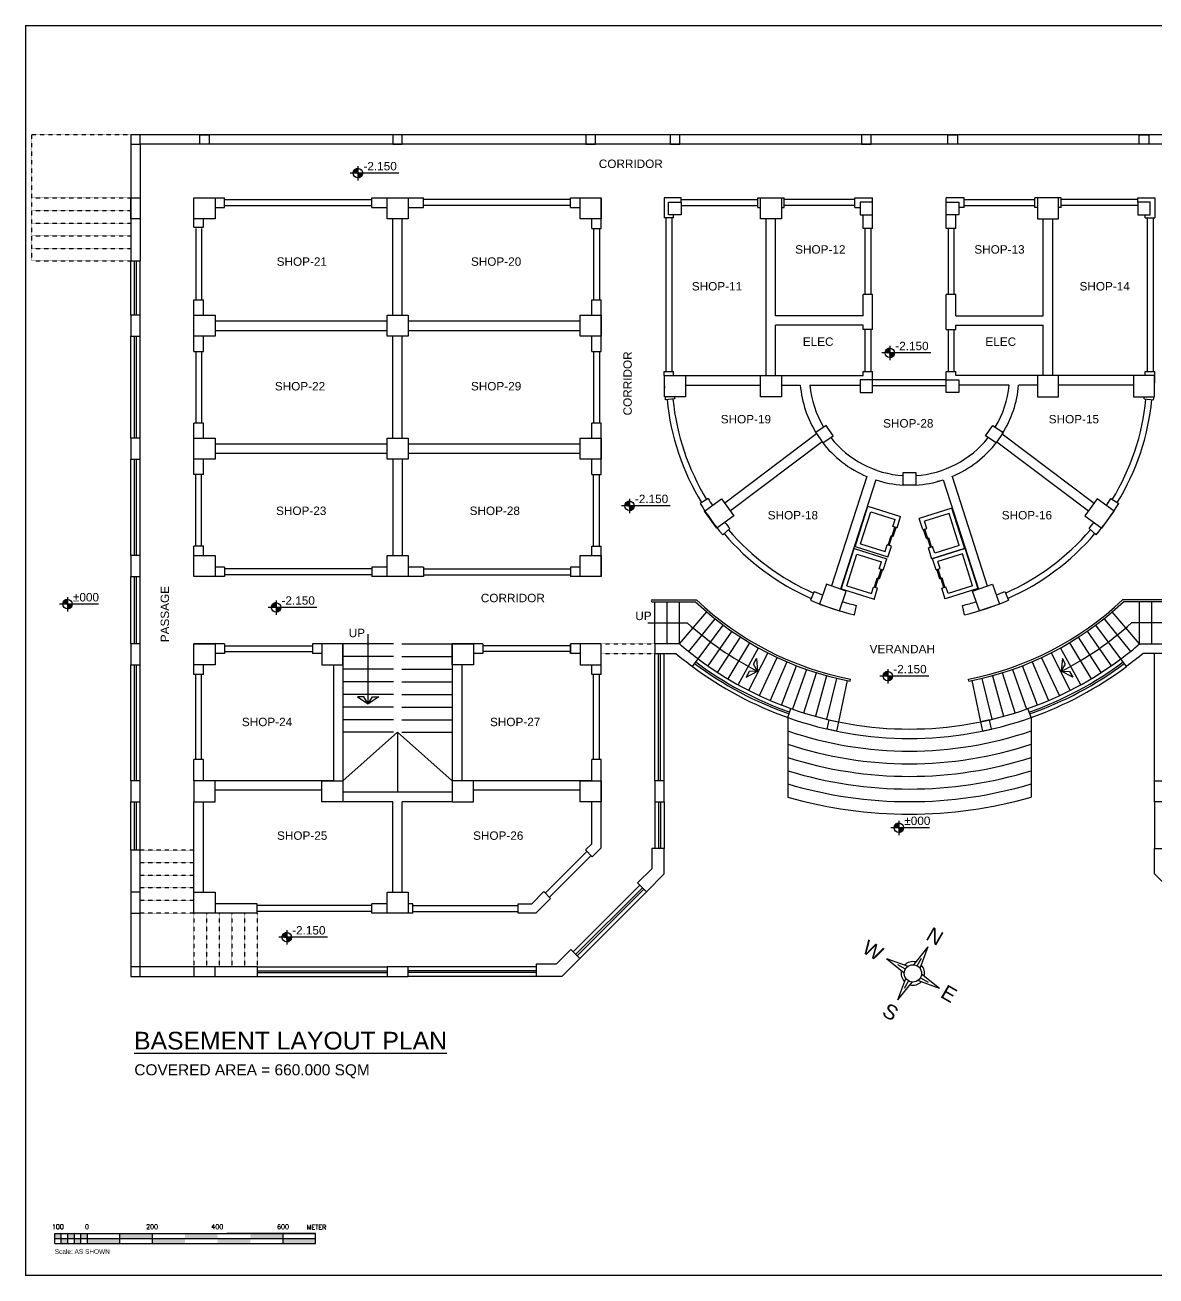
# Model space of a CAD drawing. Header units: inches. Extents: x 740 to 4943, y 436 to 3409.
# Drawn here: x 740 to 3427, y 436 to 3409 of the extents above; entities that cross this region are included whole.
import ezdxf
from ezdxf.enums import TextEntityAlignment as Align

# ---------------------------------------------------------------- set-up
doc = ezdxf.new("R2010")
doc.units = ezdxf.units.IN
doc.header["$MEASUREMENT"] = 0
doc.linetypes.add('DASHED2', pattern=[0.375, 0.25, -0.125])
for name, color, linetype in [('A-FRN', 3, 'Continuous'), ('Bord_Txt', 210, 'Continuous'), ('Border', 7, 'Continuous'), ('Layer1', 35, 'Continuous'), ('Layer11', 253, 'Continuous'), ('Layer2', 7, 'Continuous'), ('Layer4', 5, 'Continuous'), ('Layer7', 7, 'Continuous'), ('Lift', 240, 'Continuous'), ('Northing', 6, 'Continuous'), ('Seal Title', 5, 'Continuous'), ('Shutter', 25, 'Continuous'), ('TEXT', 40, 'Continuous'), ('WIN', 140, 'Continuous')]:
    doc.layers.add(name, color=color, linetype=linetype)
doc.styles.add('PROPOSED MASTER PLAN2$0$Standard', font='arial.ttf')
doc.styles.add('QC-NUMBERING', font='arial.ttf')
doc.styles.add('ROMANS', font='ROMANS.shx')
doc.styles.add('ROMANTIC', font='arial.ttf', dxfattribs={"height": 6})
doc.styles.get("Standard").update_dxf_attribs({"font": 'arial.ttf'})

msp = doc.modelspace()

# ---------------------------------------------------------------- hatches: boundary and pattern name
at = {"layer": 'Border'}
h = msp.add_hatch(color=256, dxfattribs=at)
h.paths.add_polyline_path([(826.2, 536.8), (810.7, 536.8), (810.7, 525.2), (826.2, 525.2)])
h.paths.add_polyline_path([(841.7, 525.2), (826.2, 525.2), (826.2, 513.6), (841.7, 513.6)])
h.paths.add_polyline_path([(857.2, 536.8), (841.7, 536.8), (841.7, 525.2), (857.2, 525.2)])
h.paths.add_polyline_path([(872.6, 525.2), (857.2, 525.2), (857.2, 513.6), (872.6, 513.6)])
h.paths.add_polyline_path([(888.1, 536.8), (872.6, 536.8), (872.6, 525.2), (888.1, 525.2)])
h.paths.add_polyline_path([(965.6, 525.2), (888.1, 525.2), (888.1, 513.6), (965.6, 513.6)])
h.paths.add_polyline_path([(1043.1, 536.8), (965.6, 536.8), (965.6, 525.2), (1043.1, 525.2)])
h.paths.add_polyline_path([(1120.5, 525.2), (1043.1, 525.2), (1043.1, 513.6), (1120.5, 513.6)])
h.paths.add_polyline_path([(1198, 536.8), (1120.5, 536.8), (1120.5, 525.2), (1198, 525.2)])
h.paths.add_polyline_path([(1275.5, 525.2), (1198, 525.2), (1198, 513.6), (1275.5, 513.6)])
h.paths.add_polyline_path([(1353, 536.8), (1275.5, 536.8), (1275.5, 525.2), (1353, 525.2)])
h.paths.add_polyline_path([(1430.4, 525.2), (1353, 525.2), (1353, 513.6), (1430.4, 513.6)])
at = {"layer": 'TEXT'}
h = msp.add_hatch(dxfattribs=at)
h.set_pattern_fill('ANSI31', color=256, scale=2.5, style=0)
h.set_pattern_definition([(45, (-6364.9187, -1670.75992), (-0.220970869, 0.220970869), [])])
h.paths.add_polyline_path([(1542.3, 3057.1), (1531.1, 3057.1), (1531.1, 3045.9, 0.414214)])
h.paths.add_polyline_path([(1531.1, 3068.4, 0.414214), (1519.8, 3057.1), (1531.1, 3057.1)])
h = msp.add_hatch(dxfattribs=at)
h.set_pattern_fill('ANSI31', color=256, scale=2.5, style=0)
h.set_pattern_definition([(45, (-5101.24448, -2098.0934), (-0.220970869, 0.220970869), [])])
h.paths.add_polyline_path([(2806, 2629.8), (2794.7, 2629.8), (2794.7, 2618.6, 0.414214)])
h.paths.add_polyline_path([(2794.7, 2641.1, 0.414214), (2783.5, 2629.8), (2794.7, 2629.8)])
h = msp.add_hatch(dxfattribs=at)
h.set_pattern_fill('ANSI31', color=256, scale=2.5, style=0)
h.set_pattern_definition([(45, (-5720.01598, -2461.5576), (-0.220970869, 0.220970869), [])])
h.paths.add_polyline_path([(2187.2, 2266.3), (2176, 2266.3), (2176, 2255.1, 0.414214)])
h.paths.add_polyline_path([(2176, 2277.6, 0.414214), (2164.7, 2266.3), (2176, 2266.3)])
h = msp.add_hatch(dxfattribs=at)
h.set_pattern_fill('ANSI31', color=256, scale=2.5, style=0)
h.set_pattern_definition([(45, (-7055.025, -2695.07624), (-0.220970869, 0.220970869), [])])
h.paths.add_polyline_path([(852.2, 2032.8), (841, 2032.8), (841, 2021.6, 0.414214)])
h.paths.add_polyline_path([(841, 2044.1, 0.414214), (829.7, 2032.8), (841, 2032.8)])
h = msp.add_hatch(dxfattribs=at)
h.set_pattern_fill('ANSI31', color=256, scale=2.5, style=0)
h.set_pattern_definition([(45, (-6559.5825, -2702.90386), (-0.220970869, 0.220970869), [])])
h.paths.add_polyline_path([(1347.6, 2025), (1336.4, 2025), (1336.4, 2013.8, 0.414214)])
h.paths.add_polyline_path([(1336.4, 2036.3, 0.414214), (1325.1, 2025), (1336.4, 2025)])
h = msp.add_hatch(dxfattribs=at)
h.set_pattern_fill('ANSI31', color=256, scale=2.5, style=0)
h.set_pattern_definition([(45, (-5106.01655, -2866.01734), (-0.220970869, 0.220970869), [])])
h.paths.add_polyline_path([(2801.2, 1861.9), (2790, 1861.9), (2790, 1850.6, 0.414214)])
h.paths.add_polyline_path([(2790, 1873.1, 0.414214), (2778.7, 1861.9), (2790, 1861.9)])
h = msp.add_hatch(dxfattribs=at)
h.set_pattern_fill('ANSI31', color=256, scale=2.5, style=0)
h.set_pattern_definition([(45, (-5079.74758, -3226.4125), (-0.220970869, 0.220970869), [])])
h.paths.add_polyline_path([(2827.5, 1501.5), (2816.2, 1501.5), (2816.2, 1490.2, 0.414214)])
h.paths.add_polyline_path([(2816.2, 1512.7, 0.414214), (2805, 1501.5), (2816.2, 1501.5)])
h = msp.add_hatch(dxfattribs=at)
h.set_pattern_fill('ANSI31', color=256, scale=2.5, style=0)
h.set_pattern_definition([(45, (-6534.25613, -3486.60766), (-0.220970869, 0.220970869), [])])
h.paths.add_polyline_path([(1373, 1241.3), (1361.7, 1241.3), (1361.7, 1230, 0.414214)])
h.paths.add_polyline_path([(1361.7, 1252.5, 0.414214), (1350.5, 1241.3), (1361.7, 1241.3)])

# ---------------------------------------------------------------- linework, layer by layer
for p, q in [((1141.4, 2928.2), (1163.9, 2928.2)), ((2283.7, 2520.6), (2261.3, 2518.3)), ((3399.1, 2520.6), (3421.5, 2518.3)), ((2363.2, 2283.5), (2344, 2271.8)), ((3319.6, 2283.5), (3338.8, 2271.8)), ((2414.8, 2212.3), (2397.7, 2197.7)), ((3268, 2212.3), (3285.2, 2197.7)), ((2615.3, 2063), (2606.2, 2042.4)), ((3067.6, 2063), (3076.6, 2042.4)), ((2552.3, 1763.3), (2552.3, 1574.3)), ((3130.5, 1763.3), (3130.5, 1574.3))]:
    msp.add_line(p, q)
at = {"layer": 'A-FRN'}
for points in [[(1013.9, 3148.2), (991.4, 3148.2), (991.4, 3125.7), (1013.9, 3125.7)], [(1155.2, 3148.2), (1177.7, 3148.2), (1177.7, 3125.7), (1155.2, 3125.7)], [(1636.4, 3148.2), (1613.9, 3148.2), (1613.9, 3125.7), (1636.4, 3125.7)], [(2095.2, 3148.2), (2072.7, 3148.2), (2072.7, 3125.7), (2095.2, 3125.7)], [(2295.5, 3148.2), (2273, 3148.2), (2273, 3125.7), (2295.5, 3125.7)], [(2750.2, 3148.2), (2727.7, 3148.2), (2727.7, 3125.7), (2750.2, 3125.7)], [(2932.7, 3148.2), (2955.2, 3148.2), (2955.2, 3125.7), (2932.7, 3125.7)], [(3387.4, 3148.2), (3409.9, 3148.2), (3409.9, 3125.7), (3387.4, 3125.7)], [(991.4, 2948.2), (991.4, 2998.2), (1013.9, 2998.2), (1013.9, 2948.2)], [(1191.4, 2948.2), (1141.4, 2948.2), (1141.4, 2998.2), (1191.4, 2998.2)], [(1650.2, 2948.2), (1600.2, 2948.2), (1600.2, 2998.2), (1650.2, 2998.2)], [(2108.9, 2948.2), (2058.9, 2948.2), (2058.9, 2998.2), (2108.9, 2998.2)], [(2299.2, 2958.2), (2269.2, 2958.2), (2269.2, 2988.2), (2299.2, 2988.2)], [(2537.2, 2948.2), (2487.2, 2948.2), (2487.2, 2998.2), (2537.2, 2998.2)], [(2723.9, 2958.2), (2753.9, 2958.2), (2753.9, 2988.2), (2723.9, 2988.2)], [(2958.9, 2958.2), (2928.9, 2958.2), (2928.9, 2988.2), (2958.9, 2988.2)], [(3145.6, 2948.2), (3195.6, 2948.2), (3195.6, 2998.2), (3145.6, 2998.2)], [(3383.6, 2958.2), (3413.6, 2958.2), (3413.6, 2988.2), (3383.6, 2988.2)], [(1013.9, 2719.5), (991.4, 2719.5), (991.4, 2669.5), (1013.9, 2669.5)], [(1191.4, 2669.5), (1141.4, 2669.5), (1141.4, 2719.5), (1191.4, 2719.5)], [(1650.2, 2669.5), (1600.2, 2669.5), (1600.2, 2719.5), (1650.2, 2719.5)], [(2108.9, 2669.5), (2058.9, 2669.5), (2058.9, 2719.5), (2108.9, 2719.5)], [(2309.2, 2525.7), (2259.2, 2525.7), (2259.2, 2575.7), (2309.2, 2575.7)], [(2537.2, 2525.7), (2487.2, 2525.7), (2487.2, 2575.7), (2537.2, 2575.7)], [(2723.9, 2535.7), (2753.9, 2535.7), (2753.9, 2565.7), (2723.9, 2565.7)], [(2958.9, 2535.7), (2928.9, 2535.7), (2928.9, 2565.7), (2958.9, 2565.7)], [(3145.6, 2525.7), (3195.6, 2525.7), (3195.6, 2575.7), (3145.6, 2575.7)], [(3373.6, 2525.7), (3423.6, 2525.7), (3423.6, 2575.7), (3373.6, 2575.7)], [(2635.8, 2415.7), (2660.5, 2432.7), (2643.4, 2457.4), (2618.7, 2440.4)], [(3047.1, 2415.7), (3022.4, 2432.7), (3039.4, 2457.4), (3064.1, 2440.4)], [(1013.9, 2427), (991.4, 2427), (991.4, 2377), (1013.9, 2377)], [(1191.4, 2377), (1141.4, 2377), (1141.4, 2427), (1191.4, 2427)], [(1650.2, 2377), (1600.2, 2377), (1600.2, 2427), (1650.2, 2427)], [(2108.9, 2377), (2058.9, 2377), (2058.9, 2427), (2108.9, 2427)], [(2856.4, 2315.3), (2826.4, 2315.3), (2826.4, 2345.3), (2856.4, 2345.3)], [(2424.5, 2242.8), (2384.1, 2213.5), (2354.7, 2254), (2395.2, 2283.3)], [(3258.3, 2242.8), (3298.8, 2213.5), (3328.1, 2254), (3287.6, 2283.3)], [(1013.9, 2148.2), (991.4, 2148.2), (991.4, 2098.2), (1013.9, 2098.2)], [(1191.4, 2098.2), (1141.4, 2098.2), (1141.4, 2148.2), (1191.4, 2148.2)], [(1650.2, 2098.2), (1600.2, 2098.2), (1600.2, 2148.2), (1650.2, 2148.2)], [(2108.9, 2098.2), (2058.9, 2098.2), (2058.9, 2148.2), (2108.9, 2148.2)], [(2644.1, 2080.2), (2627.7, 2032.9), (2674.9, 2016.5), (2691.3, 2063.8)], [(3038.7, 2080.2), (3055.1, 2032.9), (3007.9, 2016.5), (2991.5, 2063.8)], [(1013.9, 1938.2), (991.4, 1938.2), (991.4, 1888.2), (1013.9, 1888.2)], [(1191.4, 1888.2), (1141.4, 1888.2), (1141.4, 1938.2), (1191.4, 1938.2)], [(1445.2, 1888.2), (1495.2, 1888.2), (1495.2, 1938.2), (1445.2, 1938.2)], [(1805.2, 1888.2), (1755.2, 1888.2), (1755.2, 1938.2), (1805.2, 1938.2)], [(2058.9, 1888.2), (2108.9, 1888.2), (2108.9, 1938.2), (2058.9, 1938.2)], [(2651, 1757.8), (2673, 1753), (2668.1, 1731), (2646.2, 1735.8)], [(3031.8, 1757.8), (3009.9, 1753), (3014.7, 1731), (3036.7, 1735.8)], [(1013.9, 1613.2), (991.4, 1613.2), (991.4, 1563.2), (1013.9, 1563.2)], [(1191.4, 1613.2), (1141.4, 1613.2), (1141.4, 1563.2), (1191.4, 1563.2)], [(1445.2, 1613.2), (1495.2, 1613.2), (1495.2, 1563.2), (1445.2, 1563.2)], [(1805.2, 1613.2), (1755.2, 1613.2), (1755.2, 1563.2), (1805.2, 1563.2)], [(2058.9, 1613.2), (2108.9, 1613.2), (2108.9, 1563.2), (2058.9, 1563.2)], [(2258.9, 1613.2), (2236.4, 1613.2), (2236.4, 1563.2), (2258.9, 1563.2)], [(3423.9, 1613.2), (3446.4, 1613.2), (3446.4, 1563.2), (3423.9, 1563.2)], [(1013.9, 1348.2), (991.4, 1348.2), (991.4, 1298.2), (1013.9, 1298.2)], [(1191.4, 1298.2), (1141.4, 1298.2), (1141.4, 1348.2), (1191.4, 1348.2)], [(1650.2, 1298.2), (1600.2, 1298.2), (1600.2, 1348.2), (1650.2, 1348.2)], [(1955.5, 1148.2), (1955.5, 1178.2), (2003.1, 1178.2), (2036.7, 1211.9), (2057.9, 1190.6), (2015.5, 1148.2)], [(1013.9, 1170.7), (991.4, 1170.7), (991.4, 1148.2), (1013.9, 1148.2)], [(1191.4, 1170.7), (1141.4, 1170.7), (1141.4, 1148.2), (1191.4, 1148.2)], [(1650.2, 1170.7), (1600.2, 1170.7), (1600.2, 1148.2), (1650.2, 1148.2)]]:
    msp.add_lwpolyline(points, close=True, dxfattribs=at)
msp.add_lwpolyline([(2339.1, 1902.7, -0.016933), (2294.7, 1938.2), (2236.4, 1938.2), (2236.4, 1915.7), (2286.4, 1915.7, 0.014505), (2325.6, 1884.7), (2339.1, 1902.7)], format="xyb", dxfattribs=at)
msp.add_lwpolyline([(3388.1, 1938.2), (3446.4, 1938.2), (3446.4, 1915.7), (3396.4, 1915.7, -0.014496), (3357.2, 1884.7), (3343.7, 1902.7, 0.016924)], format="xyb", close=True, dxfattribs=at)
for points in [[(2258.9, 1451.7), (2228.9, 1451.7), (2228.9, 1404.1), (2195.3, 1370.5), (2216.5, 1349.3), (2258.9, 1391.7), (2258.9, 1451.7)], [(3423.9, 1451.7), (3453.9, 1451.7), (3453.9, 1404.1), (3487.5, 1370.5), (3466.3, 1349.3), (3423.9, 1391.7), (3423.9, 1451.7)]]:
    msp.add_lwpolyline(points, dxfattribs=at)
at = {"layer": 'Border'}
for p, q in [((810.7, 536.8), (1430.4, 536.8)), ((810.7, 513.6), (810.7, 536.8)), ((826.2, 513.6), (826.2, 536.8)), ((841.7, 513.6), (841.7, 536.8)), ((857.2, 513.6), (857.2, 536.8)), ((872.6, 513.6), (872.6, 536.8)), ((888.1, 513.6), (888.1, 536.8)), ((965.6, 513.6), (965.6, 536.8)), ((1043.1, 513.6), (1043.1, 536.8)), ((1430.4, 536.8), (1219.8, 536.8)), ((1353, 513.6), (1353, 536.8)), ((1430.4, 513.6), (1430.4, 536.8)), ((810.7, 525.2), (1430.4, 525.2)), ((810.7, 513.6), (1430.4, 513.6))]:
    msp.add_line(p, q, dxfattribs=at)
at = {"layer": 'Layer1'}
for p, q in [((2229.9, 2043.2), (2335, 2043.2)), ((2229.9, 2038.2), (2333, 2038.2)), ((3452.9, 2043.2), (3347.8, 2043.2)), ((3452.9, 2038.2), (3349.8, 2038.2)), ((2219.5, 1988.2), (2313.5, 1988.2)), ((3463.3, 1988.2), (3369.3, 1988.2)), ((1555.2, 1795.7), (1555.2, 1961.3)), ((2470.6, 1890.2), (2478, 1903.5)), ((2478, 1903.5), (2480.6, 1873.1)), ((3204.8, 1903.5), (3202.2, 1873.1)), ((3212.2, 1890.2), (3204.8, 1903.5)), ((2453.5, 1859.2), (2480.6, 1873.1)), ((2480.6, 1873.1), (2460.8, 1872.5)), ((2480.6, 1873.1), (2470.6, 1890.2)), ((3202.2, 1873.1), (3212.2, 1890.2)), ((3202.2, 1873.1), (3222, 1872.5)), ((3229.4, 1859.2), (3202.2, 1873.1)), ((2460.8, 1872.5), (2453.5, 1859.2)), ((2700.6, 1849.4), (2701.5, 1854.3)), ((2982.3, 1849.4), (2981.3, 1854.3)), ((3222, 1872.5), (3229.4, 1859.2)), ((1545.2, 1812.8), (1530, 1812.8)), ((1530, 1812.8), (1555.3, 1795.8)), ((1555.3, 1795.8), (1545.2, 1812.8)), ((1555.3, 1795.8), (1565.4, 1812.8)), ((1580.6, 1812.8), (1555.3, 1795.8)), ((1565.4, 1812.8), (1580.6, 1812.8))]:
    msp.add_line(p, q, dxfattribs=at)
for centre, radius, start, end in [((2229.9, 2040.7), 2.5, 90, 270), ((2841.4, 2575.7), 739.8, 226.5949, 259.0253), ((2841.4, 2575.7), 734.8, 226.44, 259.0253), ((2841.4, 2575.7), 734.8, 280.9747, 313.56), ((2841.4, 2575.7), 739.8, 280.9747, 313.4051), ((2841.4, 2575.7), 789.8, 228.0584, 242.8188), ((2841.4, 2575.7), 789.8, 297.1812, 311.9416)]:
    msp.add_arc(centre, radius, start, end, dxfattribs=at)
at = {"layer": 'Layer11', "linetype": 'DASHED2', "ltscale": 0.25}
for p, q in [((2108.9, 1938.2), (2236.4, 1938.2)), ((2108.9, 1915.7), (2236.4, 1915.7))]:
    msp.add_line(p, q, dxfattribs=at)
at = {"layer": 'Layer2'}
for p, q in [((1141.4, 2928.2), (1141.4, 2998.2)), ((1141.4, 2998.2), (1213.9, 2998.2)), ((1191.4, 2975.7), (1213.9, 2975.7)), ((1213.9, 2975.7), (1213.9, 2998.2)), ((1563.9, 2998.2), (1686.4, 2998.2)), ((1563.9, 2975.7), (1563.9, 2998.2)), ((1563.9, 2975.7), (1600.2, 2975.7)), ((1650.2, 2975.7), (1686.4, 2975.7)), ((1686.4, 2975.7), (1686.4, 2998.2)), ((2036.4, 2998.2), (2108.9, 2998.2)), ((2036.4, 2975.7), (2036.4, 2998.2)), ((2036.4, 2975.7), (2058.9, 2975.7)), ((2108.9, 2925.7), (2108.9, 2998.2)), ((2299.2, 2998.2), (2258.5, 2998.2)), ((2258.5, 2998.2), (2258.5, 2950.7)), ((2299.2, 2988.2), (2299.2, 2998.2)), ((2481, 2998.2), (2543.5, 2998.2)), ((2481, 2975.7), (2481, 2998.2)), ((2481, 2975.7), (2487.2, 2975.7)), ((2537.2, 2975.7), (2543.5, 2975.7)), ((2543.5, 2975.7), (2543.5, 2998.2)), ((2711.4, 2998.2), (2753.9, 2998.2)), ((2711.4, 2975.7), (2711.4, 2998.2)), ((2711.4, 2975.7), (2723.9, 2975.7)), ((2753.9, 2925.7), (2753.9, 2998.2)), ((2971.4, 2998.2), (2928.9, 2998.2)), ((2928.9, 2925.7), (2928.9, 2998.2)), ((2971.4, 2975.7), (2958.9, 2975.7)), ((2971.4, 2975.7), (2971.4, 2998.2)), ((3201.8, 2998.2), (3139.3, 2998.2)), ((3139.3, 2975.7), (3139.3, 2998.2)), ((3145.6, 2975.7), (3139.3, 2975.7)), ((3201.8, 2975.7), (3195.6, 2975.7)), ((3201.8, 2975.7), (3201.8, 2998.2)), ((3383.6, 2998.2), (3424.3, 2998.2)), ((3383.6, 2988.2), (3383.6, 2998.2)), ((3424.3, 2998.2), (3424.3, 2950.7)), ((1163.9, 2928.2), (1163.9, 2948.2)), ((1613.9, 2719.5), (1613.9, 2948.2)), ((1636.4, 2719.5), (1636.4, 2948.2)), ((2086.4, 2925.7), (2086.4, 2948.2)), ((2281, 2950.7), (2258.5, 2950.7)), ((2281, 2950.7), (2281, 2958.2)), ((2501, 2575.7), (2501, 2948.2)), ((2523.5, 2718.2), (2523.5, 2948.2)), ((2731.4, 2925.7), (2731.4, 2958.2)), ((2951.4, 2925.7), (2951.4, 2958.2)), ((3159.3, 2718.2), (3159.3, 2948.2)), ((3181.8, 2575.7), (3181.8, 2948.2)), ((3401.8, 2950.7), (3401.8, 2958.2)), ((3401.8, 2950.7), (3424.3, 2950.7)), ((2086.4, 2925.7), (2108.9, 2925.7)), ((2753.9, 2925.7), (2731.4, 2925.7)), ((2951.4, 2925.7), (2928.9, 2925.7)), ((991.4, 2848.2), (1013.9, 2848.2)), ((2731.4, 2718.2), (2731.4, 2768.2)), ((2753.9, 2768.2), (2731.4, 2768.2)), ((2753.9, 2685.7), (2753.9, 2768.2)), ((2928.9, 2685.7), (2928.9, 2768.2)), ((2951.4, 2768.2), (2928.9, 2768.2)), ((2951.4, 2718.2), (2951.4, 2768.2)), ((1141.4, 2633.2), (1141.4, 2755.7)), ((1141.4, 2755.7), (1163.9, 2755.7)), ((1163.9, 2719.5), (1163.9, 2755.7)), ((2086.4, 2719.5), (2086.4, 2755.7)), ((2086.4, 2755.7), (2108.9, 2755.7)), ((2108.9, 2633.2), (2108.9, 2755.7)), ((1191.4, 2705.7), (1600.2, 2705.7)), ((1650.2, 2705.7), (2058.9, 2705.7)), ((2731.4, 2718.2), (2523.5, 2718.2)), ((2951.4, 2718.2), (3159.3, 2718.2)), ((1191.4, 2683.2), (1600.2, 2683.2)), ((1650.2, 2683.2), (2058.9, 2683.2)), ((2731.4, 2695.7), (2523.5, 2695.7)), ((2523.5, 2575.7), (2523.5, 2695.7)), ((2731.4, 2685.7), (2731.4, 2695.7)), ((2731.4, 2685.7), (2731.4, 2695.7)), ((2753.9, 2685.7), (2731.4, 2685.7)), ((2928.9, 2685.7), (2951.4, 2685.7)), ((2951.4, 2695.7), (3159.3, 2695.7)), ((2951.4, 2685.7), (2951.4, 2695.7)), ((2951.4, 2685.7), (2951.4, 2695.7)), ((3159.3, 2575.7), (3159.3, 2695.7)), ((1163.9, 2633.2), (1163.9, 2669.5)), ((1613.9, 2427), (1613.9, 2669.5)), ((1636.4, 2427), (1636.4, 2669.5)), ((2086.4, 2633.2), (2086.4, 2669.5)), ((1141.4, 2633.2), (1163.9, 2633.2)), ((2086.4, 2633.2), (2108.9, 2633.2)), ((2258.5, 2585.7), (2281, 2585.7)), ((2258.5, 2575.7), (2258.5, 2585.7)), ((2281, 2575.7), (2281, 2585.7)), ((2281, 2575.7), (2501, 2575.7)), ((2523.5, 2575.7), (2731.4, 2575.7)), ((2731.4, 2575.7), (2731.4, 2585.7)), ((2731.4, 2585.7), (2753.9, 2585.7)), ((2753.9, 2565.7), (2753.9, 2585.7)), ((2928.9, 2585.7), (2951.4, 2585.7)), ((2928.9, 2565.7), (2928.9, 2585.7)), ((2951.4, 2575.7), (2951.4, 2585.7)), ((3159.3, 2575.7), (2951.4, 2575.7)), ((3401.8, 2575.7), (3181.8, 2575.7)), ((3401.8, 2575.7), (3401.8, 2585.7)), ((3401.8, 2585.7), (3424.3, 2585.7)), ((3424.3, 2575.7), (3424.3, 2585.7)), ((2309.2, 2553.2), (2487.2, 2553.2)), ((2537.2, 2553.2), (2582, 2553.2)), ((2604.6, 2553.2), (2723.9, 2553.2)), ((3078.3, 2553.2), (2958.9, 2553.2)), ((3145.6, 2553.2), (3100.9, 2553.2)), ((3373.6, 2553.2), (3195.6, 2553.2)), ((1141.4, 2340.7), (1141.4, 2463.2)), ((1163.9, 2463.2), (1141.4, 2463.2)), ((1163.9, 2427), (1163.9, 2463.2)), ((2086.4, 2427), (2086.4, 2463.2)), ((2108.9, 2463.2), (2086.4, 2463.2)), ((2108.9, 2340.7), (2108.9, 2463.2)), ((1600.2, 2413.2), (1191.4, 2413.2)), ((2058.9, 2413.2), (1650.2, 2413.2)), ((2620.9, 2437.3), (2402.9, 2272.6)), ((2633.6, 2418.7), (2416.1, 2254.4)), ((3049.2, 2418.7), (3266.7, 2254.4)), ((3062, 2437.3), (3279.9, 2272.6)), ((1600.2, 2390.7), (1191.4, 2390.7)), ((2058.9, 2390.7), (1650.2, 2390.7)), ((1163.9, 2340.7), (1163.9, 2377)), ((1613.9, 2377), (1613.9, 2148.2)), ((1636.4, 2377), (1636.4, 2148.2)), ((2086.4, 2340.7), (2086.4, 2377)), ((1163.9, 2340.7), (1141.4, 2340.7)), ((2086.4, 2340.7), (2108.9, 2340.7)), ((2740.3, 2335.7), (2656.5, 2075.9)), ((2761.5, 2327.9), (2677.8, 2068.5)), ((2921.4, 2327.9), (3005.1, 2068.5)), ((2942.5, 2335.7), (3026.3, 2075.9)), ((1141.4, 2098.2), (1141.4, 2170.7)), ((1163.9, 2170.7), (1141.4, 2170.7)), ((1163.9, 2148.2), (1163.9, 2170.7)), ((2086.4, 2148.2), (2086.4, 2170.7)), ((2086.4, 2170.7), (2108.9, 2170.7)), ((2108.9, 2098.2), (2108.9, 2170.7)), ((1213.9, 2120.7), (1191.4, 2120.7)), ((1213.9, 2120.7), (1213.9, 2098.2)), ((1563.9, 2120.7), (1563.9, 2098.2)), ((1600.2, 2120.7), (1563.9, 2120.7)), ((1686.4, 2120.7), (1650.2, 2120.7)), ((1686.4, 2120.7), (1686.4, 2098.2)), ((2058.9, 2120.7), (2036.4, 2120.7)), ((2036.4, 2120.7), (2036.4, 2098.2)), ((1213.9, 2098.2), (1141.4, 2098.2)), ((1686.4, 2098.2), (1563.9, 2098.2)), ((2108.9, 2098.2), (2036.4, 2098.2)), ((2710.7, 2007.7), (2715.7, 2029.6)), ((2972.1, 2007.7), (2967.1, 2029.6)), ((1141.4, 1865.7), (1141.4, 1938.2)), ((1213.9, 1938.2), (1141.4, 1938.2)), ((1213.9, 1938.2), (1213.9, 1915.7)), ((1495.2, 1938.2), (1422.7, 1938.2)), ((1422.7, 1938.2), (1422.7, 1915.7)), ((1495.2, 1938.2), (1495.2, 1613.2)), ((1755.2, 1938.2), (1755.2, 1613.2)), ((1827.7, 1938.2), (1755.2, 1938.2)), ((1827.7, 1938.2), (1827.7, 1915.7)), ((2108.9, 1938.2), (2036.4, 1938.2)), ((2036.4, 1938.2), (2036.4, 1915.7)), ((2036.4, 1915.7), (2036.4, 1938.2)), ((2108.9, 1865.7), (2108.9, 1938.2)), ((1213.9, 1915.7), (1191.4, 1915.7)), ((1445.2, 1915.7), (1422.7, 1915.7)), ((1827.7, 1915.7), (1805.2, 1915.7)), ((2058.9, 1915.7), (2036.4, 1915.7)), ((1163.9, 1865.7), (1163.9, 1888.2)), ((1472.7, 1888.2), (1472.7, 1613.2)), ((1777.7, 1888.2), (1777.7, 1613.2)), ((2086.4, 1865.7), (2086.4, 1888.2)), ((1163.9, 1865.7), (1141.4, 1865.7)), ((2108.9, 1865.7), (2086.4, 1865.7)), ((2552.3, 1763.3), (2559.8, 1784.5)), ((3130.5, 1763.3), (3123, 1784.5)), ((1141.4, 1613.2), (1141.4, 1663.2)), ((1163.9, 1663.2), (1141.4, 1663.2)), ((1163.9, 1613.2), (1163.9, 1663.2)), ((2108.9, 1663.2), (2086.4, 1663.2)), ((2086.4, 1613.2), (2086.4, 1663.2)), ((2108.9, 1453.8), (2108.9, 1663.2)), ((1472.7, 1613.2), (1163.9, 1613.2)), ((2086.4, 1613.2), (1777.7, 1613.2)), ((1445.2, 1590.7), (1191.4, 1590.7)), ((1755.2, 1585.7), (1495.2, 1585.7)), ((2058.9, 1590.7), (1805.2, 1590.7)), ((1141.4, 1348.2), (1141.4, 1563.2)), ((1163.9, 1348.2), (1163.9, 1563.2)), ((1613.9, 1563.2), (1495.2, 1563.2)), ((1613.9, 1348.2), (1613.9, 1563.2)), ((1755.2, 1563.2), (1636.4, 1563.2)), ((1636.4, 1348.2), (1636.4, 1563.2)), ((2086.4, 1463.1), (2086.4, 1563.2)), ((2086.4, 1463.1), (2071.8, 1448.5)), ((2087.7, 1432.6), (2071.8, 1448.5)), ((2108.9, 1453.8), (2087.7, 1432.6)), ((1972.8, 1349.5), (1944, 1320.7)), ((1988.7, 1333.6), (1972.8, 1349.5)), ((1291.4, 1320.7), (1191.4, 1320.7)), ((1291.4, 1298.2), (1291.4, 1320.7)), ((1600.2, 1320.7), (1563.9, 1320.7)), ((1563.9, 1298.2), (1563.9, 1320.7)), ((1661.4, 1320.7), (1650.2, 1320.7)), ((1661.4, 1298.2), (1661.4, 1320.7)), ((1911.4, 1298.2), (1911.4, 1320.7)), ((1911.4, 1320.7), (1944, 1320.7)), ((1953.3, 1298.2), (1988.7, 1333.6)), ((1291.4, 1298.2), (1191.4, 1298.2)), ((1661.4, 1298.2), (1563.9, 1298.2)), ((1953.3, 1298.2), (1911.4, 1298.2)), ((1291.4, 1170.7), (1013.9, 1170.7)), ((1291.4, 1170.7), (1291.4, 1148.2)), ((991.4, 1148.2), (1291.4, 1148.2))]:
    msp.add_line(p, q, dxfattribs=at)
for points in [[(4691.4, 2848.2), (4691.4, 3148.2), (991.4, 3148.2), (991.4, 2848.2)], [(4668.9, 2848.2), (4668.9, 3125.7), (1013.9, 3125.7), (1013.9, 2848.2)], [(1013.9, 1148.2), (1013.9, 1448.2), (991.4, 1448.2), (991.4, 1148.2)]]:
    msp.add_lwpolyline(points, dxfattribs=at)
for radius, start, end in [(582.9, 180, 182.8248), (582.9, 357.1752, 0), (260.4, 184.9565, 212.119), (237.9, 185.4266, 210.9825), (237.9, 329.0175, 354.5734), (260.4, 327.881, 355.0435), (582.9, 184.9206, 185.6496), (560.4, 185.1187, 185.6496), (560.4, 354.3504, 354.8813), (582.9, 354.3504, 355.0794), (260.4, 217.0755, 247.1639), (237.9, 218.212, 266.3853), (237.9, 273.6147, 321.788), (260.4, 292.8361, 322.9245), (260.4, 252.1204, 266.6979), (260.4, 273.3021, 287.8796), (582.9, 211.4259, 220.4241), (560.4, 211.4259, 213.3672), (582.9, 319.5759, 328.5741), (560.4, 326.6328, 328.5741), (560.4, 218.4808, 220.4241), (560.4, 319.5759, 321.5192), (560.4, 246.2004, 248.4137), (560.4, 291.5863, 293.7996), (582.9, 246.2004, 257.041), (560.4, 253.5273, 257.041), (560.4, 282.959, 286.4727), (582.9, 282.959, 293.7996), (839.8, 250.4098, 289.5902), (862.3, 250.4098, 289.5902), (892.3, 251.0939, 288.9061), (922.3, 251.731, 288.269), (952.3, 252.3259, 287.6741), (982.3, 252.8826, 287.1174), (1012.3, 253.4048, 286.5952), (1042.3, 253.8956, 286.1044)]:
    msp.add_arc((2841.4, 2575.7), radius, start, end, dxfattribs=at)
at = {"layer": 'Layer4', "color": 252, "linetype": 'DASHED2', "ltscale": 0.25}
for p, q in [((991.4, 3148.2), (756.4, 3148.2)), ((756.4, 2848.2), (756.4, 3148.2)), ((756.4, 2998.2), (991.4, 2998.2)), ((756.4, 2968.2), (991.4, 2968.2)), ((756.4, 2938.2), (991.4, 2938.2)), ((756.4, 2908.2), (991.4, 2908.2)), ((756.4, 2878.2), (991.4, 2878.2)), ((756.4, 2848.2), (991.4, 2848.2)), ((1141.4, 1448.2), (1013.9, 1448.2)), ((1141.4, 1418.2), (1013.9, 1418.2)), ((1141.4, 1388.2), (1013.9, 1388.2)), ((1141.4, 1358.2), (1013.9, 1358.2)), ((1141.4, 1328.2), (1013.9, 1328.2)), ((1141.4, 1298.2), (1013.9, 1298.2)), ((1141.4, 1298.2), (1141.4, 1170.7)), ((1171.4, 1298.2), (1171.4, 1170.7)), ((1201.4, 1298.2), (1201.4, 1170.7)), ((1231.4, 1298.2), (1231.4, 1170.7)), ((1261.4, 1298.2), (1261.4, 1170.7)), ((1291.4, 1298.2), (1291.4, 1170.7))]:
    msp.add_line(p, q, dxfattribs=at)
at = {"layer": 'Layer4'}
for p, q in [((2236.7, 1938.2), (2236.7, 2038.2)), ((2265.7, 1938.2), (2265.7, 2038.2)), ((2294.7, 1938.2), (2294.7, 2038.2)), ((3388.1, 1938.2), (3388.1, 2038.2)), ((3417.1, 1938.2), (3417.1, 2038.2)), ((2294.7, 1938.2), (2359.8, 2014.1)), ((2379, 1998.2), (2316.5, 1920.1)), ((3303.8, 1998.2), (3366.3, 1920.1)), ((3388.1, 1938.2), (3323, 2014.1)), ((2339, 1902.8), (2398.8, 1982.9)), ((2419.1, 1968.3), (2362, 1886.2)), ((3263.7, 1968.3), (3320.8, 1886.2)), ((3343.8, 1902.8), (3284, 1982.9)), ((1615.2, 1938.2), (1495.2, 1938.2)), ((1635.2, 1938.2), (1755.2, 1938.2)), ((2385.6, 1870.4), (2439.9, 1954.3)), ((2461.1, 1941.1), (2409.7, 1855.4)), ((3221.7, 1941.1), (3273.1, 1855.4)), ((3297.2, 1870.4), (3243, 1954.3)), ((1615.2, 1908.2), (1495.2, 1908.2)), ((1635.2, 1908.2), (1755.2, 1908.2)), ((2434.3, 1841.2), (2482.8, 1928.6)), ((2504.8, 1916.9), (2459.3, 1827.8)), ((2484.8, 1815.4), (2527.3, 1905.9)), ((3198, 1815.4), (3155.5, 1905.9)), ((3178, 1916.9), (3223.5, 1827.8)), ((3248.5, 1841.2), (3200.1, 1928.6)), ((1615.2, 1878.2), (1495.2, 1878.2)), ((1635.2, 1878.2), (1755.2, 1878.2)), ((2550.1, 1895.7), (2510.7, 1803.7)), ((2537, 1793), (2573.2, 1886.2)), ((2596.7, 1877.5), (2563.6, 1783.2)), ((3086.1, 1877.5), (3119.2, 1783.2)), ((3145.8, 1793), (3109.6, 1886.2)), ((3132.7, 1895.7), (3172.1, 1803.7)), ((1615.2, 1848.2), (1495.2, 1848.2)), ((1635.2, 1848.2), (1755.2, 1848.2)), ((2590.6, 1774.2), (2620.4, 1869.7)), ((2644.4, 1862.6), (2617.8, 1766.2)), ((2645.3, 1759.1), (2668.6, 1856.4)), ((2693, 1850.9), (2673, 1753)), ((2989.8, 1850.9), (3009.9, 1753)), ((3037.6, 1759.1), (3014.2, 1856.4)), ((3038.4, 1862.6), (3065, 1766.2)), ((3092.3, 1774.2), (3062.4, 1869.7)), ((1615.2, 1818.2), (1495.2, 1818.2)), ((1635.2, 1818.2), (1755.2, 1818.2)), ((1615.2, 1788.2), (1495.2, 1788.2)), ((1635.2, 1788.2), (1755.2, 1788.2)), ((1615.2, 1758.2), (1495.2, 1758.2)), ((1635.2, 1758.2), (1755.2, 1758.2)), ((1625.2, 1728.2), (1495.2, 1613.2)), ((1615.2, 1728.2), (1495.2, 1728.2)), ((1625.2, 1728.2), (1755.2, 1613.2)), ((1625.2, 1728.2), (1625.2, 1585.7)), ((1635.2, 1728.2), (1755.2, 1728.2))]:
    msp.add_line(p, q, dxfattribs=at)
at = {"layer": 'Lift'}
for p, q in [((2910, 2324.5), (2909.7, 2325.4)), ((2712.2, 2168.9), (2742.6, 2265.2)), ((2742.6, 2265.2), (2820.4, 2240.7)), ((2942.2, 2260.9), (2864.4, 2236.3)), ((2972.6, 2164.5), (2942.2, 2260.9)), ((2725.4, 2176.4), (2749.3, 2252.3)), ((2749.3, 2252.3), (2807.4, 2233.9)), ((2802.1, 2217), (2807.4, 2233.9)), ((2812, 2214.1), (2820.4, 2240.7)), ((2872.8, 2209.8), (2864.4, 2236.3)), ((2935.5, 2247.9), (2877.4, 2229.6)), ((2882.7, 2212.6), (2877.4, 2229.6)), ((2959.4, 2172.1), (2935.5, 2247.9)), ((2732.1, 2200.6), (2732.3, 2201.4)), ((2793.4, 2172.4), (2807, 2215.5)), ((2812, 2214.1), (2802.1, 2217)), ((2802.9, 2193.1), (2809.7, 2214.7)), ((2804.4, 2216.3), (2804.4, 2216.4)), ((2804.4, 2216.3), (2804.4, 2216.4)), ((2872.8, 2209.8), (2882.7, 2212.6)), ((2881.9, 2188.8), (2875.1, 2210.4)), ((2891.4, 2168), (2877.8, 2211.2)), ((2880.4, 2212), (2880.4, 2212)), ((2880.4, 2212), (2880.4, 2212)), ((2949, 2204.1), (2948.7, 2204.9)), ((2725.4, 2176.4), (2783.5, 2158.1)), ((2783.5, 2158.1), (2788.5, 2173.8)), ((2798.4, 2170.9), (2788.5, 2173.8)), ((2790, 2144.3), (2798.4, 2170.9)), ((2790.8, 2173.2), (2797.6, 2194.8)), ((2790.8, 2173.2), (2797.6, 2194.8)), ((2796.1, 2171.5), (2796.1, 2171.6)), ((2802.9, 2193.1), (2797.6, 2194.8)), ((2881.9, 2188.8), (2887.2, 2190.5)), ((2894, 2168.9), (2887.2, 2190.5)), ((2894, 2168.9), (2887.2, 2190.5)), ((2959.4, 2172.1), (2901.3, 2153.8)), ((2679.5, 2068.4), (2709.9, 2164.8)), ((2692.7, 2076), (2716.6, 2151.8)), ((2709.9, 2164.8), (2787.7, 2140.3)), ((2712.5, 2169.7), (2790.3, 2145.2)), ((2716.6, 2151.8), (2774.8, 2133.5)), ((2886.4, 2166.6), (2896.3, 2169.5)), ((2894.8, 2140), (2886.4, 2166.6)), ((2888.7, 2167.2), (2888.7, 2167.2)), ((2972.3, 2165.3), (2894.5, 2140.8)), ((2973.9, 2165.3), (2896.1, 2140.8)), ((2904.5, 2114.2), (2896.1, 2140.8)), ((2901.3, 2153.8), (2896.3, 2169.5)), ((2967.2, 2152.4), (2909.1, 2134.1)), ((2991.1, 2076.5), (2967.2, 2152.4)), ((3004.3, 2069), (2973.9, 2165.3)), ((2760.8, 2071.9), (2774.4, 2115.1)), ((2769.4, 2116.6), (2774.8, 2133.5)), ((2779.3, 2113.7), (2769.4, 2116.6)), ((2770.2, 2092.7), (2777, 2114.3)), ((2771.7, 2115.9), (2771.7, 2116)), ((2771.7, 2115.9), (2771.7, 2116)), ((2779.3, 2113.7), (2787.7, 2140.3)), ((2904.5, 2114.2), (2914.4, 2117.1)), ((2913.6, 2093.2), (2906.8, 2114.8)), ((2914.4, 2117.1), (2909.1, 2134.1)), ((2923.1, 2072.5), (2909.4, 2115.7)), ((2912.1, 2116.4), (2912.1, 2116.5)), ((2912.1, 2116.4), (2912.1, 2116.5)), ((2758.1, 2072.8), (2764.9, 2094.4)), ((2758.1, 2072.8), (2764.9, 2094.4)), ((2770.2, 2092.7), (2764.9, 2094.4)), ((2913.6, 2093.2), (2918.9, 2094.9)), ((2925.7, 2073.3), (2918.9, 2094.9)), ((2925.7, 2073.3), (2918.9, 2094.9)), ((2679.8, 2069.2), (2757.6, 2044.7)), ((2689.4, 2065.3), (2689.6, 2066.1)), ((2692.7, 2076), (2750.9, 2057.7)), ((2750.9, 2057.7), (2755.8, 2073.4)), ((2765.7, 2070.5), (2755.8, 2073.4)), ((2757.3, 2043.9), (2765.7, 2070.5)), ((2763.4, 2071.1), (2763.4, 2071.2)), ((2918.1, 2071), (2928, 2073.9)), ((2926.5, 2044.5), (2918.1, 2071)), ((2920.4, 2071.6), (2920.4, 2071.7)), ((3004, 2069.8), (2926.2, 2045.3)), ((2933, 2058.2), (2928, 2073.9)), ((2991.1, 2076.5), (2933, 2058.2)), ((2994.4, 2065.9), (2994.2, 2066.7)), ((2935.4, 2048.5), (2935.1, 2049.3))]:
    msp.add_line(p, q, dxfattribs=at)
at = {"layer": 'Northing'}
for p, q in [((2786.5, 1191, 0), (2837.8, 1172.1, 0)), ((2786.5, 1191, 0), (2829, 1156.6, 0)), ((2885.3, 1218.3, 0), (2850.9, 1175.7, 0)), ((2859.7, 1173.1, 0), (2870, 1191.2, 0)), ((2885.3, 1218.3, 0), (2866.4, 1166.9, 0)), ((2831.6, 1165.3, 0), (2813.5, 1175.6, 0)), ((2813.8, 1092.1, 0), (2832.6, 1143.5, 0)), ((2813.8, 1092.1, 0), (2848.1, 1134.7, 0)), ((2839.4, 1137.3, 0), (2829.1, 1119.2, 0)), ((2912.6, 1119.4, 0), (2861.2, 1138.3, 0)), ((2867.4, 1145, 0), (2885.6, 1134.8, 0)), ((2912.6, 1119.4, 0), (2870, 1153.8, 0))]:
    msp.add_line(p, q, dxfattribs=at)
msp.add_circle((2849.5, 1155.2, 0), 20.6, dxfattribs=at)
for start, end in [(166.0296, 224.8416), (76.0296, 134.8417), (346.0296, 44.8416), (256.0296, 314.8417)]:
    msp.add_arc((2849.5, 1155.2, 0), 28, start, end, dxfattribs=at)
at = {"layer": 'Seal Title', "linetype": 'Continuous', "const_width": 2.78, "flags": 128}
msp.add_lwpolyline([(741.4, 437.6), (741.4, 3407.6), (4941.4, 3407.6), (4941.4, 437.6), (741.4, 437.6)], close=True, dxfattribs=at)
at = {"layer": 'Shutter'}
for p, q in [((1213.9, 2994), (1563.9, 2994)), ((1213.9, 2980), (1563.9, 2980)), ((2036.4, 2994), (1686.4, 2994)), ((2036.4, 2980), (1686.4, 2980)), ((2299.2, 2994), (2481, 2994)), ((2299.2, 2980), (2481, 2980)), ((2711.4, 2994), (2543.5, 2994)), ((2711.4, 2980), (2543.5, 2980)), ((2971.4, 2994), (3139.3, 2994)), ((2971.4, 2980), (3139.3, 2980)), ((3383.6, 2994), (3201.8, 2994)), ((3383.6, 2980), (3201.8, 2980)), ((2262.7, 2950.7), (2262.7, 2585.7)), ((2276.7, 2950.7), (2276.7, 2585.7)), ((3406.1, 2950.7), (3406.1, 2585.7)), ((3420.1, 2950.7), (3420.1, 2585.7)), ((1145.7, 2925.7), (1145.7, 2755.7)), ((1159.7, 2925.7), (1159.7, 2755.7)), ((2090.7, 2925.7), (2090.7, 2755.7)), ((2104.7, 2925.7), (2104.7, 2755.7)), ((2735.7, 2925.7), (2735.7, 2768.2)), ((2749.7, 2925.7), (2749.7, 2768.2)), ((2933.2, 2925.7), (2933.2, 2768.2)), ((2947.2, 2925.7), (2947.2, 2768.2)), ((2735.7, 2685.7), (2735.7, 2585.7)), ((2749.7, 2685.7), (2749.7, 2585.7)), ((2933.2, 2685.7), (2933.2, 2585.7)), ((2947.2, 2685.7), (2947.2, 2585.7)), ((1145.7, 2633.2), (1145.7, 2463.2)), ((1159.7, 2633.2), (1159.7, 2463.2)), ((2090.7, 2633.2), (2090.7, 2463.2)), ((2104.7, 2633.2), (2104.7, 2463.2)), ((2928.9, 2565.7), (2753.9, 2565.7)), ((2928.9, 2551.7), (2753.9, 2551.7)), ((1145.7, 2170.7), (1145.7, 2340.7)), ((1159.7, 2170.7), (1159.7, 2340.7)), ((2090.7, 2170.7), (2090.7, 2340.7)), ((2104.7, 2170.7), (2104.7, 2340.7)), ((1563.9, 2116.5), (1213.9, 2116.5)), ((1686.4, 2116.5), (2036.4, 2116.5)), ((1563.9, 2102.5), (1213.9, 2102.5)), ((1686.4, 2102.5), (2036.4, 2102.5)), ((1213.9, 1934), (1422.7, 1934)), ((2036.4, 1934), (1827.7, 1934)), ((1213.9, 1920), (1422.7, 1920)), ((2036.4, 1920), (1827.7, 1920)), ((1145.7, 1663.2), (1145.7, 1865.7)), ((1159.7, 1663.2), (1159.7, 1865.7)), ((2090.7, 1663.2), (2090.7, 1865.7)), ((2104.7, 1663.2), (2104.7, 1865.7)), ((2075, 1445.3), (1976, 1346.3)), ((2084.9, 1435.4), (1985.9, 1336.4)), ((1563.9, 1316.5), (1291.4, 1316.5)), ((1661.4, 1316.5), (1911.4, 1316.5)), ((1563.9, 1302.5), (1291.4, 1302.5)), ((1661.4, 1302.5), (1911.4, 1302.5))]:
    msp.add_line(p, q, dxfattribs=at)
for radius, start, end in [(578.7, 185.6496, 211.4259), (564.7, 185.6496, 211.4259), (564.7, 328.5741, 354.3504), (578.7, 328.5741, 354.3504), (578.7, 220.4241, 246.2004), (564.7, 220.4241, 246.2004), (564.7, 293.7996, 319.5759), (578.7, 293.7996, 319.5759)]:
    msp.add_arc((2841.4, 2575.7), radius, start, end, dxfattribs=at)
at = {"layer": 'TEXT'}
for p, q in [((1531.1, 3073.8), (1531.1, 3039.5)), ((1628.2, 3057.1), (1512.2, 3057.1)), ((2794.7, 2646.4), (2794.7, 2612.2)), ((2891.8, 2629.8), (2775.9, 2629.8)), ((2273.1, 2266.3), (2157.1, 2266.3)), ((2176, 2283), (2176, 2248.7)), ((914.2, 2032.8), (822.1, 2032.8)), ((841, 2049.4), (841, 2015.2)), ((1433.5, 2025), (1317.6, 2025)), ((1336.4, 2041.6), (1336.4, 2007.4)), ((2790, 1878.5), (2790, 1844.2)), ((2887.1, 1861.9), (2771.1, 1861.9)), ((2816.2, 1518.1), (2816.2, 1483.9)), ((2889.4, 1501.5), (2797.4, 1501.5)), ((1361.7, 1257.9), (1361.7, 1223.7)), ((1458.8, 1241.3), (1342.9, 1241.3))]:
    msp.add_line(p, q, dxfattribs=at)
for centre in [(1531.1, 3057.1), (2794.7, 2629.8), (2176, 2266.3), (841, 2032.8), (1336.4, 2025), (2790, 1861.9), (2816.2, 1501.5), (1361.7, 1241.3)]:
    msp.add_circle(centre, 11.2, dxfattribs=at)
at = {"layer": 'WIN'}
for p, q in [((991.4, 2719.5), (991.4, 2848.2)), ((1000.4, 2719.5), (1000.4, 2848.2)), ((1004.9, 2719.5), (1004.9, 2848.2)), ((1013.9, 2719.5), (1013.9, 2848.2)), ((991.4, 2427), (991.4, 2669.5)), ((1000.4, 2427), (1000.4, 2669.5)), ((1004.9, 2427), (1004.9, 2669.5)), ((1013.9, 2427), (1013.9, 2669.5)), ((991.4, 2148.2), (991.4, 2377)), ((1000.4, 2148.2), (1000.4, 2377)), ((1004.9, 2148.2), (1004.9, 2377)), ((1013.9, 2148.2), (1013.9, 2377)), ((991.4, 1938.2), (991.4, 2098.2)), ((1000.4, 1938.2), (1000.4, 2098.2)), ((1004.9, 1938.2), (1004.9, 2098.2)), ((1013.9, 1938.2), (1013.9, 2098.2)), ((2236.4, 1613.2), (2236.4, 1915.7)), ((2245.4, 1613.2), (2245.4, 1915.7)), ((2249.9, 1613.2), (2249.9, 1915.7)), ((2258.9, 1613.2), (2258.9, 1915.7)), ((3423.9, 1613.2), (3423.9, 1915.7)), ((991.4, 1613.2), (991.4, 1888.2)), ((1000.4, 1613.2), (1000.4, 1888.2)), ((1004.9, 1613.2), (1004.9, 1888.2)), ((1013.9, 1613.2), (1013.9, 1888.2)), ((991.4, 1448.2), (991.4, 1563.2)), ((1000.4, 1448.2), (1000.4, 1563.2)), ((1004.9, 1448.2), (1004.9, 1563.2)), ((1013.9, 1448.2), (1013.9, 1563.2)), ((2236.4, 1563.2), (2236.4, 1451.7)), ((2245.4, 1563.2), (2245.4, 1451.7)), ((2249.9, 1563.2), (2249.9, 1451.7)), ((2258.9, 1563.2), (2258.9, 1451.7)), ((3423.9, 1563.2), (3423.9, 1451.7)), ((2042, 1206.5), (2200.6, 1365.2)), ((2048.3, 1200.2), (2207, 1358.8)), ((2051.5, 1197), (2210.1, 1355.6)), ((2057.9, 1190.6), (2216.5, 1349.3)), ((1291.4, 1170.7), (1600.2, 1170.7)), ((1291.4, 1161.7), (1600.2, 1161.7)), ((1955.5, 1170.7), (1650.2, 1170.7)), ((1955.5, 1161.7), (1650.2, 1161.7)), ((1291.4, 1157.2), (1600.2, 1157.2)), ((1291.4, 1148.2), (1600.2, 1148.2)), ((1955.5, 1157.2), (1650.2, 1157.2)), ((1955.5, 1148.2), (1650.2, 1148.2))]:
    msp.add_line(p, q, dxfattribs=at)
for radius, start, end in [(839.8, 233.2634, 250.4098), (839.8, 289.5902, 306.7366), (862.3, 233.2634, 250.4098), (853.3, 233.2634, 250.4098), (848.8, 233.2634, 250.4098), (848.8, 289.5902, 306.7366), (853.3, 289.5902, 306.7366), (862.3, 289.5902, 306.7366)]:
    msp.add_arc((2841.4, 2575.7), radius, start, end, dxfattribs=at)

# ---------------------------------------------------------------- texts
at = {"layer": 'Bord_Txt', "style": 'ROMANS'}
for s, height, p in [('100', 11.02, (818, 553.3)), ('0', 11, (887, 553.3)), ('200', 11.02, (1041.9, 553.3)), ('400', 11.02, (1196.8, 553.3)), ('600', 11.02, (1352.9, 553.3)), ('METER', 11.02, (1432.5, 552.2))]:
    msp.add_text(s, height=height, dxfattribs=at).set_placement(p, align=Align.MIDDLE)
at = {"layer": 'Bord_Txt', "style": 'QC-NUMBERING'}
msp.add_text('Scale: AS SHOWN', height=11.019, dxfattribs=at).set_placement((810.7, 488.8))
at = {"layer": 'Layer7'}
for s, height, p in [('CORRIDOR', 20, (2103.3, 3069.2)), ('SHOP-12', 20, (2569.8, 2865.7)), ('SHOP-13', 20, (2995.5, 2865.7)), ('SHOP-21', 20, (1337.9, 2836.8)), ('SHOP-20', 20, (1799.5, 2836.8)), ('SHOP-11', 20, (2324.3, 2778.1)), ('SHOP-14', 20, (3245.5, 2778.1)), ('ELEC', 20, (2588, 2646.5)), ('ELEC', 20, (3021.9, 2646.5)), ('SHOP-22', 20, (1333.6, 2540.6)), ('SHOP-29', 20, (1799.5, 2540.6)), ('SHOP-19', 20, (2393, 2462.3)), ('SHOP-28', 20, (2778.8, 2452.4)), ('SHOP-15', 20, (3172.3, 2462.3)), ('SHOP-23', 20, (1336.5, 2244.6)), ('SHOP-28', 20, (1796.4, 2244.6)), ('SHOP-18', 20, (2504.6, 2234.1)), ('SHOP-16', 20, (3060.7, 2234.1)), ('CORRIDOR', 20, (1823, 2037.3)), ('UP', 20, (2190, 1994.8)), ('UP', 20, (1509.1, 1954.3)), ('VERANDAH', 20, (2746.7, 1916)), ('SHOP-24', 20, (1255.3, 1742.8)), ('SHOP-27', 20, (1844.8, 1742.8)), ('SHOP-25', 20, (1338.8, 1472.7)), ('SHOP-26', 20, (1804.6, 1472.7)), ('%%UBASEMENT LAYOUT PLAN', 42, (999.2, 974.4)), ('COVERED AREA = 660.000 SQM', 26.25, (999.7, 913))]:
    msp.add_text(s, height=height, dxfattribs=at).set_placement(p)
for s, p in [('CORRIDOR', (2181.6, 2481.3)), ('PASSAGE', (1082.2, 1942.3))]:
    msp.add_text(s, height=20, rotation=90, dxfattribs=at).set_placement(p)
at = {"layer": 'Northing', "style": 'PROPOSED MASTER PLAN2$0$Standard'}
for s, p in [('N', (2878, 1237.2, 0)), ('W', (2726, 1206.5, 0)), ('E', (2912.6, 1100, 0)), ('S', (2773.7, 1056.7, 0))]:
    msp.add_text(s, height=34.7, rotation=330, dxfattribs=at).set_placement(p)
at = {"layer": 'TEXT', "style": 'ROMANTIC'}
for s, p in [('-2.150', (1544.1, 3063.5)), ('-2.150', (2807.7, 2636.2)), ('-2.150', (2189, 2272.8)), ('%%P000', (853.9, 2039.2)), ('-2.150', (1349.4, 2031.4)), ('-2.150', (2803, 1868.3)), ('%%P000', (2829.2, 1507.9)), ('-2.150', (1374.7, 1247.7))]:
    msp.add_text(s, height=20, dxfattribs=at).set_placement(p)

doc.saveas('drawing.dxf')
